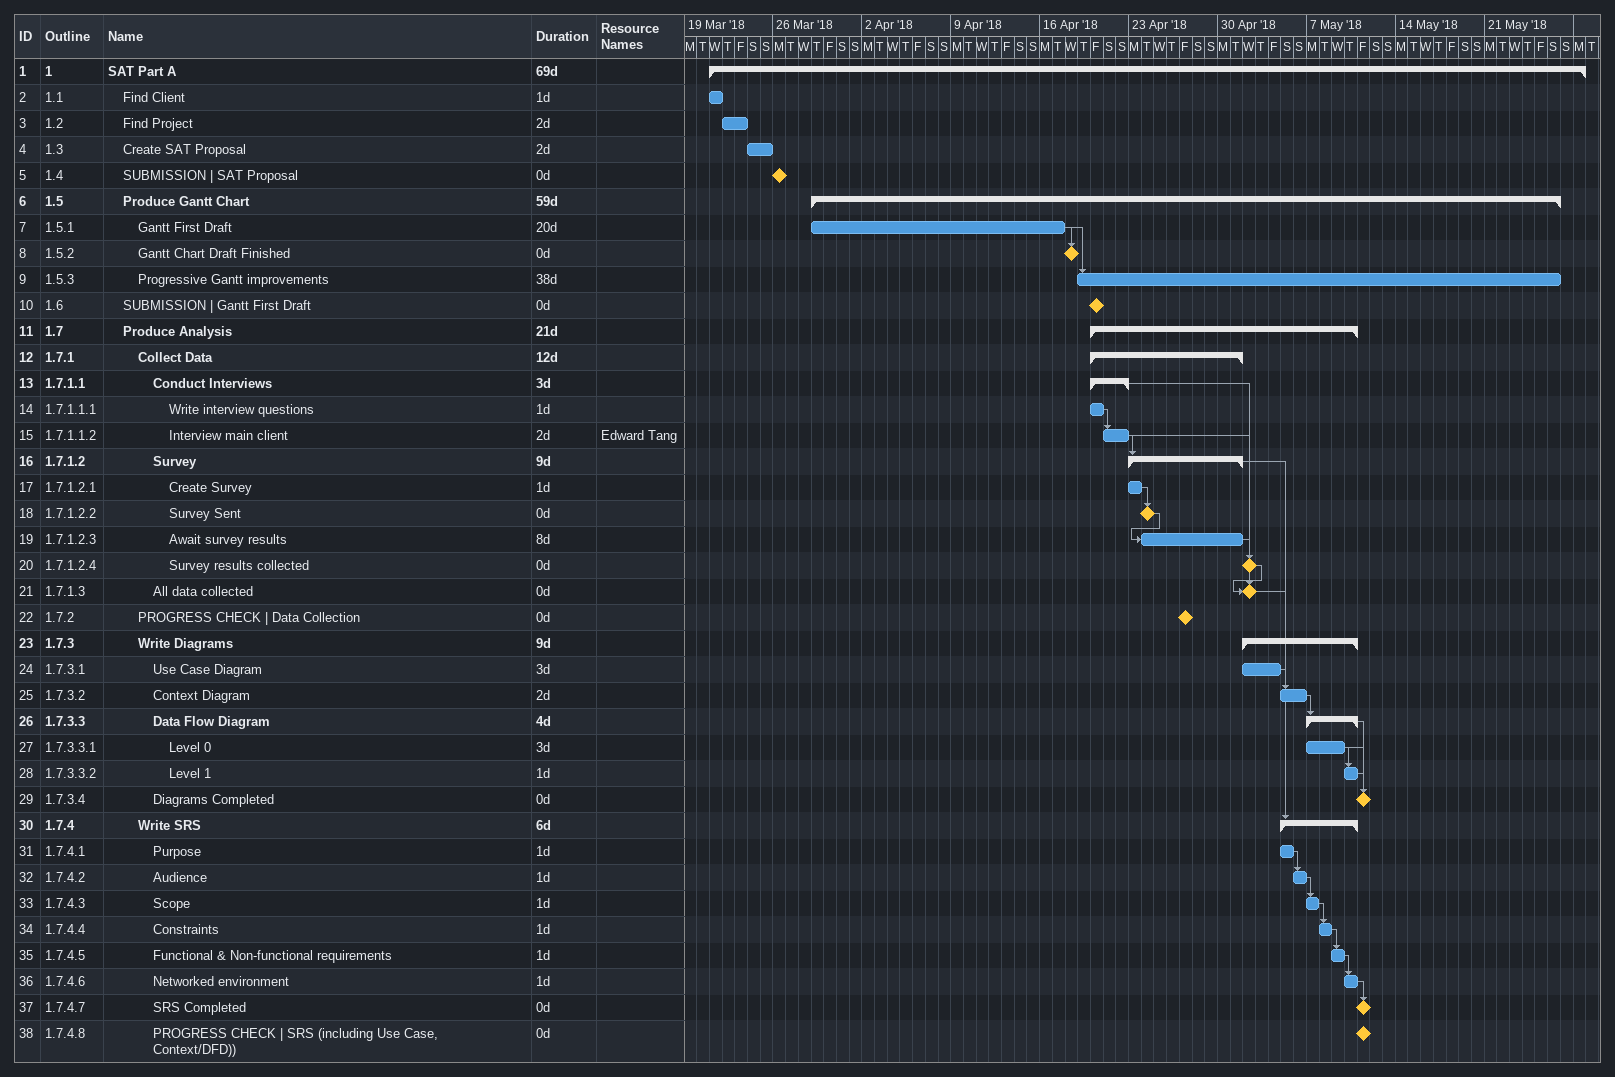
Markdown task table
| ID | WBS | Task | Duration | Start | Finish | Predecessors | Resources |
|---|---|---|---|---|---|---|---|
| 1 | 1 | **SAT Part A** | 69d | 2018-03-21 | 2018-05-28 |  |  |
| 2 | 1.1 | Find Client | 1d | 2018-03-21 | 2018-03-21 |  |  |
| 3 | 1.2 | Find Project | 2d | 2018-03-22 | 2018-03-23 |  |  |
| 4 | 1.3 | Create SAT Proposal | 2d | 2018-03-24 | 2018-03-25 |  |  |
| 5 | 1.4 | SUBMISSION \| SAT Proposal | 0d | 2018-03-26 | 2018-03-26 |  |  |
| 6 | 1.5 | **Produce Gantt Chart** | 59d | 2018-03-29 | 2018-05-26 |  |  |
| 7 | 1.5.1 | Gantt First Draft | 20d | 2018-03-29 | 2018-04-17 |  |  |
| 8 | 1.5.2 | Gantt Chart Draft Finished | 0d | 2018-04-18 | 2018-04-18 | 7 |  |
| 9 | 1.5.3 | Progressive Gantt improvements | 38d | 2018-04-19 | 2018-05-26 | 7 |  |
| 10 | 1.6 | SUBMISSION \| Gantt First Draft | 0d | 2018-04-20 | 2018-04-20 |  |  |
| 11 | 1.7 | **Produce Analysis** | 21d | 2018-04-20 | 2018-05-10 |  |  |
| 12 | 1.7.1 | **Collect Data** | 12d | 2018-04-20 | 2018-05-01 |  |  |
| 13 | 1.7.1.1 | **Conduct Interviews** | 3d | 2018-04-20 | 2018-04-22 |  |  |
| 14 | 1.7.1.1.1 | Write interview questions | 1d | 2018-04-20 | 2018-04-20 |  |  |
| 15 | 1.7.1.1.2 | Interview main client | 2d | 2018-04-21 | 2018-04-22 | 14 | Edward Tang |
| 16 | 1.7.1.2 | **Survey** | 9d | 2018-04-23 | 2018-05-01 | 15 |  |
| 17 | 1.7.1.2.1 | Create Survey | 1d | 2018-04-23 | 2018-04-23 |  |  |
| 18 | 1.7.1.2.2 | Survey Sent | 0d | 2018-04-24 | 2018-04-24 | 17 |  |
| 19 | 1.7.1.2.3 | Await survey results | 8d | 2018-04-24 | 2018-05-01 | 18 |  |
| 20 | 1.7.1.2.4 | Survey results collected | 0d | 2018-05-02 | 2018-05-02 | 19 |  |
| 21 | 1.7.1.3 | All data collected | 0d | 2018-05-02 | 2018-05-02 | 13, 15, 20 |  |
| 22 | 1.7.2 | PROGRESS CHECK \| Data Collection | 0d | 2018-04-27 | 2018-04-27 |  |  |
| 23 | 1.7.3 | **Write Diagrams** | 9d | 2018-05-02 | 2018-05-10 |  |  |
| 24 | 1.7.3.1 | Use Case Diagram | 3d | 2018-05-02 | 2018-05-04 |  |  |
| 25 | 1.7.3.2 | Context Diagram | 2d | 2018-05-05 | 2018-05-06 | 24 |  |
| 26 | 1.7.3.3 | **Data Flow Diagram** | 4d | 2018-05-07 | 2018-05-10 | 25 |  |
| 27 | 1.7.3.3.1 | Level 0 | 3d | 2018-05-07 | 2018-05-09 |  |  |
| 28 | 1.7.3.3.2 | Level 1 | 1d | 2018-05-10 | 2018-05-10 | 27 |  |
| 29 | 1.7.3.4 | Diagrams Completed | 0d | 2018-05-11 | 2018-05-11 | 26, 27, 28 |  |
| 30 | 1.7.4 | **Write SRS** | 6d | 2018-05-05 | 2018-05-10 | 16, 21 |  |
| 31 | 1.7.4.1 | Purpose | 1d | 2018-05-05 | 2018-05-05 |  |  |
| 32 | 1.7.4.2 | Audience | 1d | 2018-05-06 | 2018-05-06 | 31 |  |
| 33 | 1.7.4.3 | Scope | 1d | 2018-05-07 | 2018-05-07 | 32 |  |
| 34 | 1.7.4.4 | Constraints | 1d | 2018-05-08 | 2018-05-08 | 33 |  |
| 35 | 1.7.4.5 | Functional & Non-functional requirements | 1d | 2018-05-09 | 2018-05-09 | 34 |  |
| 36 | 1.7.4.6 | Networked environment | 1d | 2018-05-10 | 2018-05-10 | 35 |  |
| 37 | 1.7.4.7 | SRS Completed | 0d | 2018-05-11 | 2018-05-11 | 36 |  |
| 38 | 1.7.4.8 | PROGRESS CHECK \| SRS (including Use Case, Context/DFD)) | 0d | 2018-05-11 | 2018-05-11 |  |  |
